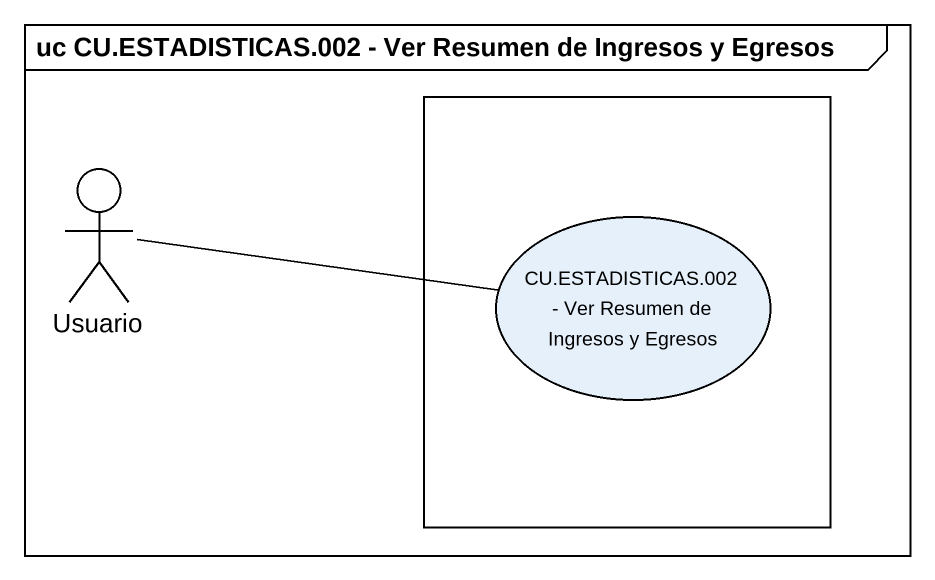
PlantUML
@startuml
mainframe uc CU.ESTADISTICAS.002 - Ver Resumen de Ingresos y Egresos
actor Usuario
rectangle " " as rectangle1 {
  usecase "CU.ESTADISTICAS.002 - Ver Resumen de Ingresos y Egresos" as CU_ESTADISTICAS_002_Ver
}
Usuario -right- CU_ESTADISTICAS_002_Ver
@enduml
